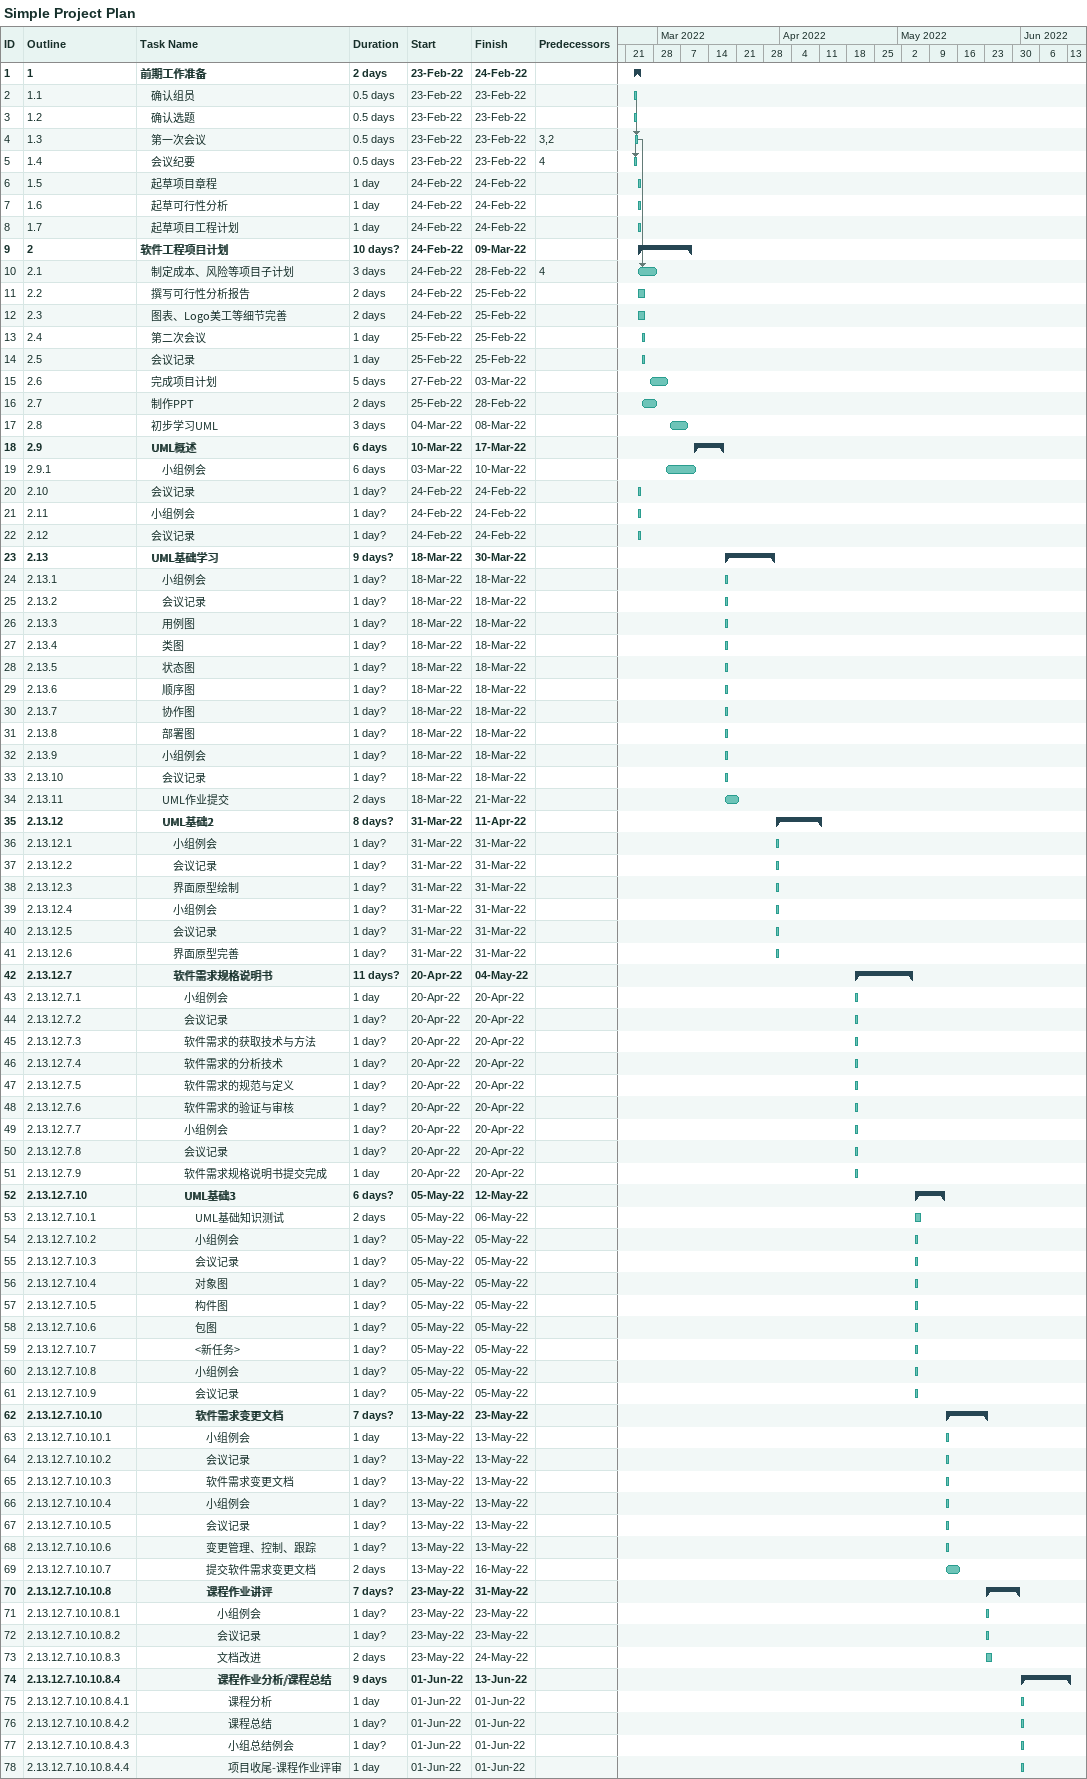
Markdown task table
Simple Project Plan

| ID | WBS | Task | Duration | Start | Finish | Predecessors |
|---|---|---|---|---|---|---|
| 1 | 1 | **前期工作准备** | 2d | 2022-02-23 | 2022-02-24 |  |
| 2 | 1.1 | 确认组员 | 0.5d | 2022-02-23 | 2022-02-23 |  |
| 3 | 1.2 | 确认选题 | 0.5d | 2022-02-23 | 2022-02-23 |  |
| 4 | 1.3 | 第一次会议 | 0.5d | 2022-02-23 | 2022-02-23 | 3, 2 |
| 5 | 1.4 | 会议纪要 | 0.5d | 2022-02-23 | 2022-02-23 | 4 |
| 6 | 1.5 | 起草项目章程 | 1d | 2022-02-24 | 2022-02-24 |  |
| 7 | 1.6 | 起草可行性分析 | 1d | 2022-02-24 | 2022-02-24 |  |
| 8 | 1.7 | 起草项目工程计划 | 1d | 2022-02-24 | 2022-02-24 |  |
| 9 | 2 | **软件工程项目计划** | 10d? | 2022-02-24 | 2022-03-09 |  |
| 10 | 2.1 | 制定成本、风险等项目子计划 | 3d | 2022-02-24 | 2022-02-28 | 4 |
| 11 | 2.2 | 撰写可行性分析报告 | 2d | 2022-02-24 | 2022-02-25 |  |
| 12 | 2.3 | 图表、Logo美工等细节完善 | 2d | 2022-02-24 | 2022-02-25 |  |
| 13 | 2.4 | 第二次会议 | 1d | 2022-02-25 | 2022-02-25 |  |
| 14 | 2.5 | 会议记录 | 1d | 2022-02-25 | 2022-02-25 |  |
| 15 | 2.6 | 完成项目计划 | 5d | 2022-02-27 | 2022-03-03 |  |
| 16 | 2.7 | 制作PPT | 2d | 2022-02-25 | 2022-02-28 |  |
| 17 | 2.8 | 初步学习UML | 3d | 2022-03-04 | 2022-03-08 |  |
| 18 | 2.9 | **UML概述** | 6d | 2022-03-10 | 2022-03-17 |  |
| 19 | 2.9.1 | 小组例会 | 6d | 2022-03-03 | 2022-03-10 |  |
| 20 | 2.10 | 会议记录 | 1d? | 2022-02-24 | 2022-02-24 |  |
| 21 | 2.11 | 小组例会 | 1d? | 2022-02-24 | 2022-02-24 |  |
| 22 | 2.12 | 会议记录 | 1d? | 2022-02-24 | 2022-02-24 |  |
| 23 | 2.13 | **UML基础学习** | 9d? | 2022-03-18 | 2022-03-30 |  |
| 24 | 2.13.1 | 小组例会 | 1d? | 2022-03-18 | 2022-03-18 |  |
| 25 | 2.13.2 | 会议记录 | 1d? | 2022-03-18 | 2022-03-18 |  |
| 26 | 2.13.3 | 用例图 | 1d? | 2022-03-18 | 2022-03-18 |  |
| 27 | 2.13.4 | 类图 | 1d? | 2022-03-18 | 2022-03-18 |  |
| 28 | 2.13.5 | 状态图 | 1d? | 2022-03-18 | 2022-03-18 |  |
| 29 | 2.13.6 | 顺序图 | 1d? | 2022-03-18 | 2022-03-18 |  |
| 30 | 2.13.7 | 协作图 | 1d? | 2022-03-18 | 2022-03-18 |  |
| 31 | 2.13.8 | 部署图 | 1d? | 2022-03-18 | 2022-03-18 |  |
| 32 | 2.13.9 | 小组例会 | 1d? | 2022-03-18 | 2022-03-18 |  |
| 33 | 2.13.10 | 会议记录 | 1d? | 2022-03-18 | 2022-03-18 |  |
| 34 | 2.13.11 | UML作业提交 | 2d | 2022-03-18 | 2022-03-21 |  |
| 35 | 2.13.12 | **UML基础2** | 8d? | 2022-03-31 | 2022-04-11 |  |
| 36 | 2.13.12.1 | 小组例会 | 1d? | 2022-03-31 | 2022-03-31 |  |
| 37 | 2.13.12.2 | 会议记录 | 1d? | 2022-03-31 | 2022-03-31 |  |
| 38 | 2.13.12.3 | 界面原型绘制 | 1d? | 2022-03-31 | 2022-03-31 |  |
| 39 | 2.13.12.4 | 小组例会 | 1d? | 2022-03-31 | 2022-03-31 |  |
| 40 | 2.13.12.5 | 会议记录 | 1d? | 2022-03-31 | 2022-03-31 |  |
| 41 | 2.13.12.6 | 界面原型完善 | 1d? | 2022-03-31 | 2022-03-31 |  |
| 42 | 2.13.12.7 | **软件需求规格说明书** | 11d? | 2022-04-20 | 2022-05-04 |  |
| 43 | 2.13.12.7.1 | 小组例会 | 1d | 2022-04-20 | 2022-04-20 |  |
| 44 | 2.13.12.7.2 | 会议记录 | 1d? | 2022-04-20 | 2022-04-20 |  |
| 45 | 2.13.12.7.3 | 软件需求的获取技术与方法 | 1d? | 2022-04-20 | 2022-04-20 |  |
| 46 | 2.13.12.7.4 | 软件需求的分析技术 | 1d? | 2022-04-20 | 2022-04-20 |  |
| 47 | 2.13.12.7.5 | 软件需求的规范与定义 | 1d? | 2022-04-20 | 2022-04-20 |  |
| 48 | 2.13.12.7.6 | 软件需求的验证与审核 | 1d? | 2022-04-20 | 2022-04-20 |  |
| 49 | 2.13.12.7.7 | 小组例会 | 1d? | 2022-04-20 | 2022-04-20 |  |
| 50 | 2.13.12.7.8 | 会议记录 | 1d? | 2022-04-20 | 2022-04-20 |  |
| 51 | 2.13.12.7.9 | 软件需求规格说明书提交完成 | 1d | 2022-04-20 | 2022-04-20 |  |
| 52 | 2.13.12.7.10 | **UML基础3** | 6d? | 2022-05-05 | 2022-05-12 |  |
| 53 | 2.13.12.7.10.1 | UML基础知识测试 | 2d | 2022-05-05 | 2022-05-06 |  |
| 54 | 2.13.12.7.10.2 | 小组例会 | 1d? | 2022-05-05 | 2022-05-05 |  |
| 55 | 2.13.12.7.10.3 | 会议记录 | 1d? | 2022-05-05 | 2022-05-05 |  |
| 56 | 2.13.12.7.10.4 | 对象图 | 1d? | 2022-05-05 | 2022-05-05 |  |
| 57 | 2.13.12.7.10.5 | 构件图 | 1d? | 2022-05-05 | 2022-05-05 |  |
| 58 | 2.13.12.7.10.6 | 包图 | 1d? | 2022-05-05 | 2022-05-05 |  |
| 59 | 2.13.12.7.10.7 | <新任务> | 1d? | 2022-05-05 | 2022-05-05 |  |
| 60 | 2.13.12.7.10.8 | 小组例会 | 1d? | 2022-05-05 | 2022-05-05 |  |
| 61 | 2.13.12.7.10.9 | 会议记录 | 1d? | 2022-05-05 | 2022-05-05 |  |
| 62 | 2.13.12.7.10.10 | **软件需求变更文档** | 7d? | 2022-05-13 | 2022-05-23 |  |
| 63 | 2.13.12.7.10.10.1 | 小组例会 | 1d | 2022-05-13 | 2022-05-13 |  |
| 64 | 2.13.12.7.10.10.2 | 会议记录 | 1d? | 2022-05-13 | 2022-05-13 |  |
| 65 | 2.13.12.7.10.10.3 | 软件需求变更文档 | 1d? | 2022-05-13 | 2022-05-13 |  |
| 66 | 2.13.12.7.10.10.4 | 小组例会 | 1d? | 2022-05-13 | 2022-05-13 |  |
| 67 | 2.13.12.7.10.10.5 | 会议记录 | 1d? | 2022-05-13 | 2022-05-13 |  |
| 68 | 2.13.12.7.10.10.6 | 变更管理、控制、跟踪 | 1d? | 2022-05-13 | 2022-05-13 |  |
| 69 | 2.13.12.7.10.10.7 | 提交软件需求变更文档 | 2d | 2022-05-13 | 2022-05-16 |  |
| 70 | 2.13.12.7.10.10.8 | **课程作业讲评** | 7d? | 2022-05-23 | 2022-05-31 |  |
| 71 | 2.13.12.7.10.10.8.1 | 小组例会 | 1d? | 2022-05-23 | 2022-05-23 |  |
| 72 | 2.13.12.7.10.10.8.2 | 会议记录 | 1d? | 2022-05-23 | 2022-05-23 |  |
| 73 | 2.13.12.7.10.10.8.3 | 文档改进 | 2d | 2022-05-23 | 2022-05-24 |  |
| 74 | 2.13.12.7.10.10.8.4 | **课程作业分析/课程总结** | 9d | 2022-06-01 | 2022-06-13 |  |
| 75 | 2.13.12.7.10.10.8.4.1 | 课程分析 | 1d | 2022-06-01 | 2022-06-01 |  |
| 76 | 2.13.12.7.10.10.8.4.2 | 课程总结 | 1d? | 2022-06-01 | 2022-06-01 |  |
| 77 | 2.13.12.7.10.10.8.4.3 | 小组总结例会 | 1d? | 2022-06-01 | 2022-06-01 |  |
| 78 | 2.13.12.7.10.10.8.4.4 | 项目收尾-课程作业评审 | 1d | 2022-06-01 | 2022-06-01 |  |
